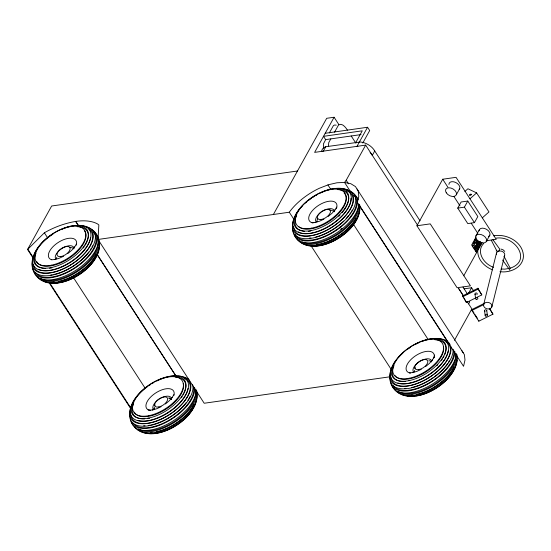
<?xml version="1.0" encoding="UTF-8"?>
<svg xmlns="http://www.w3.org/2000/svg" width="551" height="551" viewBox="0 0 551 551"><rect width="100%" height="100%" fill="white"/><g stroke="black" fill="none" stroke-linecap="round" stroke-linejoin="round"><path stroke-width="0.83" d="M390.459 376.719L204.201 403.249L98.002 239.465L98.849 224.973L97.692 224.03A59.184 29.396 -33 0 0 75.804 221.385L75.632 221.426C64.639 223.3 54.026 227.232 44.369 232.791L27.55 249.5L33.163 258.157M480.706 242.392C481.175 243.962 481.367 243.129 481.078 243.328M480.513 242.075L480.479 242.729L480.899 242.681M483.716 304.31L496.513 252.957M491.816 306.99A4.27 3.272 14 0 0 486.774 302.327A4.27 3.272 14 0 0 484.708 307.63A4.27 3.272 14 0 0 491.816 306.99L504.613 255.636M434.649 355.051L433.72 357.971L434.071 357.213L432.067 360.492M27.55 249.5L51.656 206.005L297.485 170.996M273.379 214.491L326.695 118.3L334.099 117.246L338.775 124.464M334.099 117.246L314.621 152.379L365.671 145.106L417.548 225.118M361.036 134.589L325.648 139.623L323.416 143.935L323.465 148.205M329.346 132.943L333.376 125.676L334.45 125.049L336.248 125.139M420.034 220.813L374.735 150.96A13.376 8.492 29 0 0 360.292 141.979L325.744 146.752L323.313 151.139L322.604 151.387M330.827 138.886L328.74 142.647L328.465 145.919M334.526 132.206L338.555 124.939C342.212 122.611 345.718 127.46 347.461 130.194M355.801 142.475L362.262 130.821L323.513 136.338L325.648 139.623M362.772 143.026L369.693 130.546L367.558 127.253L356.979 146.346L357.861 146.366M98.002 239.465L289.289 212.225A43.185 21.448 -33 0 1 319.552 188.18L328.465 184.723L336.957 182.774L344.547 182.436L346.193 180.239L365.671 145.106M374.735 150.96L372.304 155.348A13.376 8.492 29 0 0 370.114 152.413M416.921 225.772L430.248 223.871L470.437 285.852L457.11 287.746L416.921 225.772L442.715 179.233L456.042 177.332L496.231 239.313L486.237 240.739M456.345 194.71L459.727 188.607M457.736 208.106L461.118 201.997L467.785 201.053L477.827 216.543L474.445 222.645L467.785 223.596L457.736 208.106L464.397 207.155L467.785 201.053M471.374 194.51L470.141 194.689L469.81 195.288L470.003 194.475L470.781 194.083C472.111 194.296 470.292 195.819 471.229 194.296M475.837 236.042L479.225 229.939M475.995 237.178L471.642 245.023L476.574 252.627M478.234 241.944L475.169 247.468L473.591 247.695L472.365 245.794L476.167 238.934M472.365 245.794L473.936 245.567L477.001 240.043L475.423 240.264L474.81 239.313M476.14 242.323L477.159 240.484L478.392 242.385L477.373 244.224L476.14 242.323L473.605 242.688M474.108 248.825L476.877 243.831M478.461 240.98L477.276 243.115L479.735 246.917M480.031 241.951L480.231 241.586M481.099 243.397L480.878 243.205M463.735 275.796L482.111 242.64M486.485 241.193L489.867 235.091M468.371 293.621L471.628 287.753L473.757 291.038M454.465 340.284L471.87 308.891L467 301.383M74.357 247.413L76.369 244.134M171.919 397.87L173.93 394.592M334.698 210.337L336.709 207.059M483.62 243.549C475.837 251.504 483.626 264.136 493.593 267.297M496.162 251.07L496.692 250.264M74.729 246.903L71.664 250.34L67.863 253.522M335.07 209.828L332.005 213.265L328.203 216.447M172.291 397.361L169.226 400.797L165.424 403.979M432.439 359.982L429.374 363.419L425.572 366.608M464.892 191.438L467.916 188.759L476.608 192.891L488.971 211.949L482.318 217.852M469.962 198.794L476.608 192.891M469.666 195.075L470.898 194.902M477.194 297.189L481.801 294.902L477.944 288.249L462.578 295.887L466.435 302.533L475.658 297.953M462.702 296.782L478.068 289.144L477.944 288.249M484.412 303.319L471.773 309.6L471.897 310.488L478.826 321.178L492.952 314.16L489.598 308.278M471.897 310.488L483.799 304.579M63.585 256.243L59.115 258.302L54.769 259.569M323.926 219.16L319.456 221.226L315.103 222.494M161.14 406.693L156.67 408.759L152.324 410.027M421.288 369.322L416.818 371.381L412.472 372.648M509.854 268.275C532.466 261.181 515.405 235.339 496.265 238.128M325.744 146.752L325.035 147A13.376 8.492 29 0 0 321.653 150.94M493.689 235.835C506.638 233.238 523.546 242.185 523.45 256.649C522.562 267.765 509.937 273.193 499.991 271.657M509.021 268.42L504.833 269.15L501.093 268.984M325.207 133.287L367.558 127.253M474.625 240.849L477.159 240.484M475.417 242.895L473.839 243.122L473.226 242.171M464.025 288.834L471.628 287.753M312.024 222.721L315.757 222.356M51.684 259.796L55.417 259.431M409.386 372.875L413.119 372.51M152.971 409.882L149.238 410.254L150.099 410.233M75.763 221.392L78.586 225.724M148.143 409.916L150.244 410.254M500.859 249.038L503.146 249.851L504.75 251.414M329.312 209.662L333.079 210.937A10.049 4.993 -33 0 1 334.147 211.791M492.635 269.845C484.722 266.891 477.359 259.576 477.738 250.615M486.306 240.759L486.857 240.925A1.398 0.634 66.6 0 0 487.063 240.615M492.842 239.602L499.647 248.99L499.227 250.726L497.071 251.366L491.258 240.146M502.574 260.038L509.861 270.1M464.397 207.155L474.445 222.645M442.715 179.233L447.853 187.161M453.928 196.528L460.002 205.895M471.222 223.196L477.765 233.287M479.652 241.496L481.319 244.065M475.692 245.973L478.158 249.775M473.936 245.567L475.169 247.468M478.068 289.144L481.801 294.902M489.26 308.457L492.952 314.16M462.992 287.064L467.661 294.268M463.46 295.921L458.597 288.421L463.508 296.011M472.235 310.309L474.08 313.161M475.003 314.587L477.318 318.147M463.976 298.043L466.435 302.533M351.201 135.966L355.884 143.184M357.007 189.014L463.205 352.798M346.193 180.239L348.535 183.848M350.629 191.817L344.547 182.436L350.829 183.724L355.45 186.575L358.157 190.825L358.804 196.246L357.351 202.527L463.549 366.312L465.003 360.03L464.362 354.61L461.655 350.36M359.989 206.246L447.006 340.442M327.921 184.936L330.724 189.268M353.652 224.622L428.037 339.34M289.289 212.225L293.965 219.436M310.805 245.415L391.272 369.514M97.3 254.583L175.893 375.796M75.632 221.426L78.442 225.752M97.155 254.61L175.755 375.823M44.369 232.791L47.641 237.839M73.373 277.518L145.423 388.634M27.998 249.438L33.143 257.372M49.514 282.622L130.924 408.167M49.073 282.691L130.945 408.952M504.075 256.401L510.274 268.365M486.747 310.461L487.373 314.938M484.556 310.984L485.183 315.461M474.996 294.193L475.63 298.67M478.702 320.283L478.826 321.178M448.907 184.454A5.923 3.761 29 0 1 455.767 182.505A5.923 3.761 29 0 1 459.19 189.434M479.053 230.938A5.923 3.761 29 0 1 486.595 229.354A5.923 3.761 29 0 1 488.468 236.51M469.707 301.555A13.376 8.492 29 0 1 468.529 303.87M487.16 240.58A1.371 0.703 59.1 0 1 486.292 240.759M485.059 311.563A1.13 0.957 -8 0 1 484.646 310.337A1.13 0.957 -8 0 1 486.065 309.82A1.13 0.957 -8 0 1 486.726 310.957M316.122 221.922A10.696 5.31 -33 0 1 321.219 212.101M322.376 211.322A10.696 5.31 -33 0 1 334.388 211.288M313.133 222.983A16.041 7.969 -33 0 1 311.184 212.135A16.041 7.969 -33 0 1 328.988 201.246A16.041 7.969 -33 0 1 336.351 208.781M337.508 189.592A30.498 15.152 -33 0 1 346.916 205.468M346.593 206.129A30.498 15.152 -33 0 1 342.137 212.707M339.953 215.117A30.498 15.152 -33 0 1 338.775 216.288M310.619 231.062A30.498 15.152 -33 0 1 308.264 231.33M304.476 231.303A30.498 15.152 -33 0 1 301.59 230.773M300.949 230.573A30.498 15.152 -33 0 1 296.645 215.51M347.288 190.054A35.905 17.839 -33 0 1 334.195 228.81A35.905 17.839 -33 0 1 292.622 225.979M340.952 188.614A34.747 17.26 -33 0 1 349.348 210.806A34.747 17.26 -33 0 1 309.703 235.952A34.747 17.26 -33 0 1 294.399 218.141M344.106 193.029A28.404 14.112 -33 0 1 331.537 219.759A28.404 14.112 -33 0 1 298.428 226.371M325.875 190.77A33.143 16.461 -33 0 1 349.382 205.551A33.143 16.461 -33 0 1 305.598 233.679A33.143 16.461 -33 0 1 302.471 205.812M305.447 202.982A33.143 16.461 -33 0 1 306.735 201.873M308.739 200.261A33.143 16.461 -33 0 1 311.384 198.326M312.692 197.444A33.143 16.461 -33 0 1 314.029 196.583M315.379 195.763A33.143 16.461 -33 0 1 316.735 194.978M320.455 193.043A33.143 16.461 -33 0 1 325.042 191.08M350.939 198.429A32.302 16.048 -33 0 1 332.425 224.216A32.302 16.048 -33 0 1 300.412 232.832M299.654 232.543A32.302 16.048 -33 0 1 298.249 231.847M346.393 190.653A33.756 16.771 -33 0 1 333.727 226.103A33.756 16.771 -33 0 1 293.587 226.613M356.029 220.297A29.968 14.884 -33 0 1 321.963 245.161M318.815 245.636A29.968 14.884 -33 0 1 315.888 245.76M352.309 210.007A34.803 17.288 -33 0 1 351.531 211.384M350.656 212.769A34.803 17.288 -33 0 1 349.699 214.16M348.721 215.469A34.803 17.288 -33 0 1 346.076 218.575M343.7 221.006A34.803 17.288 -33 0 1 321.212 235.27M320.42 235.566A34.803 17.288 -33 0 1 315.695 237.026M310.964 237.956A34.803 17.288 -33 0 1 309.373 238.128M316.983 221.771A10.049 4.993 -33 0 1 317.796 218.533M353.825 195.247A35.395 17.584 -33 0 1 335.628 230.318A35.395 17.584 -33 0 1 295.116 234.299M351.118 192.141A36.566 18.162 -33 0 1 335.6 230.841A36.566 18.162 -33 0 1 293.056 230.38M358.818 203.994A36.69 18.224 -33 0 1 328.651 237.419A36.69 18.224 -33 0 1 294.565 235.187M355.987 196.218A36.69 18.224 -33 0 1 358.157 199.545M358.508 205.943A35.14 17.453 -33 0 1 336.441 234.395A35.14 17.453 -33 0 1 301.92 241.841M359.741 209.917A33.948 16.861 -33 0 1 336.523 238.569A33.948 16.861 -33 0 1 303.084 243.315M356.049 218.196A33.032 16.406 -33 0 1 316.522 244.754M359.755 205.303A35.354 17.556 -33 0 1 335.8 237.646A35.354 17.556 -33 0 1 299.386 240.904M359.624 204.462A36.276 18.018 -33 0 1 332.398 237.722A36.276 18.018 -33 0 1 296.679 238.321M358.853 213.568A32.123 15.958 -33 0 1 339.32 237.626A32.123 15.958 -33 0 1 309.414 245.574M341.944 228.238A35.512 17.639 -33 0 1 340.628 229.278M413.491 372.083A10.696 5.31 -33 0 1 420.95 360.774M421.563 360.457A10.696 5.31 -33 0 1 431.75 361.442M410.495 373.137A16.041 7.969 -33 0 1 415.254 355.987A16.041 7.969 -33 0 1 434.264 356.952M415.034 368.598A7.597 3.774 -33 0 1 415.11 367.448M434.87 339.747A30.498 15.152 -33 0 1 444.616 354.878M443.954 356.29A30.498 15.152 -33 0 1 443.224 357.633M442.384 359.004A30.498 15.152 -33 0 1 441.454 360.368M437.887 364.679A30.498 15.152 -33 0 1 436.736 365.864M405.626 381.485A30.498 15.152 -33 0 1 394.013 365.671M450.635 346.069A34.747 17.26 -33 0 1 417.307 383.427A34.747 17.26 -33 0 1 391.761 368.302M438.314 338.769A34.747 17.26 -33 0 1 450.098 344.637M443.348 346.359A28.404 14.112 -33 0 1 424.566 372.779A28.404 14.112 -33 0 1 394.847 375.389M422.403 341.241A33.143 16.461 -33 0 1 447.564 353.77A33.143 16.461 -33 0 1 406.741 383.565A33.143 16.461 -33 0 1 395.756 360.685M398.194 357.723A33.143 16.461 -33 0 1 402.815 353.136M408.105 348.935A33.143 16.461 -33 0 1 410.061 347.598M414.779 344.754A33.143 16.461 -33 0 1 419.352 342.495M448.17 351.021A32.302 16.048 -33 0 1 428.024 375.534A32.302 16.048 -33 0 1 397.774 382.986M446.014 341.84A33.756 16.771 -33 0 1 429.87 377.07A33.756 16.771 -33 0 1 391.017 377.573M453.08 371.105A29.968 14.884 -33 0 1 416.184 395.797M453.094 349.272A35.905 17.839 -33 0 1 419.614 385.266A35.905 17.839 -33 0 1 390.26 374.708M446.007 340.601A35.905 17.839 -33 0 1 447.653 341.283M449.299 360.85A34.803 17.288 -33 0 1 448.473 362.234M447.557 363.626A34.803 17.288 -33 0 1 434.25 376.863M433.589 377.345A34.803 17.288 -33 0 1 419.297 385.149M418.574 385.431A34.803 17.288 -33 0 1 411.528 387.546M405.956 388.345A34.803 17.288 -33 0 1 404.455 388.4M414.352 371.932A10.049 4.993 -33 0 1 414.455 370.403M428.885 360.691A10.049 4.993 -33 0 1 431.509 361.945M453.721 350.126A35.395 17.584 -33 0 1 429.732 382.518A35.395 17.584 -33 0 1 393.269 385.783M454.871 351.559A36.566 18.162 -33 0 1 423.602 386.217A36.566 18.162 -33 0 1 390.452 381.292M456.194 353.37A36.69 18.224 -33 0 1 426.626 387.277A36.69 18.224 -33 0 1 391.926 385.342M455.863 355.237A35.14 17.453 -33 0 1 433.802 384.55A35.14 17.453 -33 0 1 398.545 391.596M457.11 360.078A33.948 16.861 -33 0 1 435.159 387.959A33.948 16.861 -33 0 1 401.727 394.364M454.058 367.076A33.032 16.406 -33 0 1 416.501 394.488M413.036 395.012A33.032 16.406 -33 0 1 411.383 395.129M457.247 356.27A35.354 17.556 -33 0 1 433.823 387.408A35.354 17.556 -33 0 1 397.753 392.229M456.986 354.617A36.276 18.018 -33 0 1 430.455 387.498A36.276 18.018 -33 0 1 394.42 389.178M456.214 363.729A32.123 15.958 -33 0 1 436.178 388.104A32.123 15.958 -33 0 1 406.101 395.522M55.782 259.004A10.696 5.31 -33 0 1 62.635 248.04A10.696 5.31 -33 0 1 74.048 248.363M51.532 259.748A16.041 7.969 -33 0 1 59.322 241.779A16.041 7.969 -33 0 1 76.252 245.174M77.168 226.668A30.498 15.152 -33 0 1 86.576 242.543M86.252 243.205A30.498 15.152 -33 0 1 85.116 245.236M84.227 246.607A30.498 15.152 -33 0 1 83.249 247.971M51.897 267.855A30.498 15.152 -33 0 1 49.48 268.254M45.712 268.468A30.498 15.152 -33 0 1 35.967 253.336M86.225 226.971A35.905 17.839 -33 0 1 73.366 266.202A35.905 17.839 -33 0 1 32.557 261.629M80.611 225.69A34.747 17.26 -33 0 1 89.172 247.626A34.747 17.26 -33 0 1 49.962 272.945A34.747 17.26 -33 0 1 33.721 255.967M84.269 230.655A28.404 14.112 -33 0 1 68.751 258.522A28.404 14.112 -33 0 1 36.765 261.67M61.65 229.416A33.143 16.461 -33 0 1 90.343 239.21A33.143 16.461 -33 0 1 49.962 270.348A33.143 16.461 -33 0 1 38.053 247.606M38.508 247.02A33.143 16.461 -33 0 1 53.02 234.085M90.467 237.942A32.302 16.048 -33 0 1 69.123 263.192A32.302 16.048 -33 0 1 38.591 269.294M88.966 229.182A33.756 16.771 -33 0 1 68.441 266.243M67.752 266.629A33.756 16.771 -33 0 1 33.315 264.487M95.688 257.372A29.968 14.884 -33 0 1 56.973 282.821M92.651 245.732A34.803 17.288 -33 0 1 91.969 247.082M91.191 248.46A34.803 17.288 -33 0 1 90.316 249.851M88.856 251.924A34.803 17.288 -33 0 1 77.202 263.302M76.548 263.784A34.803 17.288 -33 0 1 60.872 272.346M60.08 272.642A34.803 17.288 -33 0 1 53.826 274.467M52.255 274.777A34.803 17.288 -33 0 1 50.623 275.032M56.643 258.853A10.049 4.993 -33 0 1 56.753 257.324M69.915 247.606A10.049 4.993 -33 0 1 73.806 248.866M93.484 232.322A35.395 17.584 -33 0 1 76.568 266.519A35.395 17.584 -33 0 1 35.56 272.704M91.59 229.588A36.566 18.162 -33 0 1 75.742 267.6A36.566 18.162 -33 0 1 32.833 268.95M94.379 232.253A36.69 18.224 -33 0 1 76.782 269.646A36.69 18.224 -33 0 1 34.224 272.263M97.961 240.511A35.14 17.453 -33 0 1 77.388 270.631A35.14 17.453 -33 0 1 40.843 278.517M99.022 243.838A33.948 16.861 -33 0 1 78.703 274.088A33.948 16.861 -33 0 1 42.744 280.39M96.356 253.997A33.032 16.406 -33 0 1 58.799 281.409M54.501 282.002A33.032 16.406 -33 0 1 52.882 282.071M99.228 241.607A35.354 17.556 -33 0 1 77.422 273.523A35.354 17.556 -33 0 1 40.044 279.15M99.077 240.105A36.276 18.018 -33 0 1 74.612 273.351A36.276 18.018 -33 0 1 37.144 276.76M96.508 235.38A36.276 18.018 -33 0 1 97.968 237.233M98.65 249.011A32.123 15.958 -33 0 1 79.647 274.26A32.123 15.958 -33 0 1 48.392 282.443M153.343 409.455A10.696 5.31 -33 0 1 160.196 398.49A10.696 5.31 -33 0 1 171.602 398.821M149.087 410.206A16.041 7.969 -33 0 1 156.877 392.236A16.041 7.969 -33 0 1 173.813 395.632M154.886 405.977A7.597 3.774 -33 0 1 154.962 404.82M175.521 377.153A30.498 15.152 -33 0 1 184.13 393.001M183.807 393.662A30.498 15.152 -33 0 1 183.077 395.012M182.236 396.376A30.498 15.152 -33 0 1 181.307 397.746M149.452 418.312A30.498 15.152 -33 0 1 147.833 418.595M144.727 418.905A30.498 15.152 -33 0 1 133.528 403.793M192.575 384.557A35.905 17.839 -33 0 1 161.243 421.894A35.905 17.839 -33 0 1 130.119 412.086M183.786 377.421A35.905 17.839 -33 0 1 188.965 379.522M178.166 376.14A34.747 17.26 -33 0 1 186.734 398.077A34.747 17.26 -33 0 1 147.523 423.395A34.747 17.26 -33 0 1 131.276 406.424M183.201 383.73A28.404 14.112 -33 0 1 163.778 410.536A28.404 14.112 -33 0 1 134.32 412.12M156.904 380.948A33.143 16.461 -33 0 1 186.968 392.271A33.143 16.461 -33 0 1 139.651 421.012A33.143 16.461 -33 0 1 147.331 386.768M148.605 385.858A33.143 16.461 -33 0 1 150.575 384.543M151.918 383.696A33.143 16.461 -33 0 1 153.274 382.897M188.022 388.393A32.302 16.048 -33 0 1 167.876 412.906A32.302 16.048 -33 0 1 137.626 420.365M184.399 378.482A33.756 16.771 -33 0 1 170.955 413.629A33.756 16.771 -33 0 1 130.869 414.944M193.249 407.83A29.968 14.884 -33 0 1 155.279 433.231M190.205 396.19A34.803 17.288 -33 0 1 187.877 400.302M186.41 402.375A34.803 17.288 -33 0 1 151.38 424.917M150.63 425.076A34.803 17.288 -33 0 1 148.178 425.482M145.051 425.758A34.803 17.288 -33 0 1 143.584 425.771M154.308 407.781A10.049 4.993 -33 0 0 154.204 409.303A10.056 4.993 -33 0 1 154.28 407.781M193.387 386.726A35.395 17.584 -33 0 1 170.245 419.497A35.395 17.584 -33 0 1 133.122 423.154M194.606 387.436A36.566 18.162 -33 0 1 165.272 422.72A36.566 18.162 -33 0 1 130.387 419.401M195.929 389.247A36.69 18.224 -33 0 1 167.683 424.036A36.69 18.224 -33 0 1 131.779 422.713M195.329 390.198A35.14 17.453 -33 0 1 175.583 420.661A35.14 17.453 -33 0 1 138.404 428.967M196.576 394.289A33.948 16.861 -33 0 1 177.498 423.719A33.948 16.861 -33 0 1 141.579 431.743M193.911 404.448A33.032 16.406 -33 0 1 156.353 431.86M152.055 432.452A33.032 16.406 -33 0 1 150.437 432.521M196.79 392.057A35.354 17.556 -33 0 1 174.984 423.974A35.354 17.556 -33 0 1 137.605 429.608M196.631 390.556A36.276 18.018 -33 0 1 172.174 423.809A36.276 18.018 -33 0 1 134.699 427.211M196.066 401.1A32.123 15.958 -33 0 1 176.031 425.475A32.123 15.958 -33 0 1 145.953 432.893M496.458 254.665A4.27 3.272 14 0 1 501.217 251.091A4.27 3.272 14 0 1 504.165 256.387M475.272 294.62A1.13 0.957 -8 0 1 475.32 293.263A1.13 0.957 -8 0 1 476.911 293.242A1.13 0.957 -8 0 1 476.863 294.599M475.513 249.148L476.216 250.76L477.008 249.327L476.105 248.267L475.513 249.148M478.757 242.874L478.929 243.625C477.393 243.335 478.42 245.05 479.26 244.169L479.535 246.021L480.575 244.148L479.349 242.357L478.757 242.874M475.072 248.611C476.829 257.737 479.163 243.831 475.072 248.611M478.089 248.411L477.676 247.991L478.406 246.917C474.514 248.081 479.342 242.344 477.304 246.228C479.115 245.725 479.556 247.048 478.11 248.363M479.15 243.081L479.763 244.313L480.004 243.886L479.15 243.081M476.436 239.292A5.923 3.761 29 0 0 485.948 242.02A5.923 3.761 29 0 0 481.099 234.54A5.923 3.761 29 0 0 476.436 239.292M446.289 192.809A5.923 3.761 29 0 0 455.808 195.536A5.923 3.761 29 0 0 450.959 188.056A5.923 3.761 29 0 0 446.289 192.809M485.686 316.033A1.13 0.957 -8 0 0 487.408 315.186A1.13 0.957 -8 0 0 485.748 314.38A1.13 0.957 -8 0 0 485.686 316.033M311.728 228.121A28.866 14.34 -33 0 0 345.876 195.199A28.866 14.34 -33 0 0 304.675 203.429A28.866 14.34 -33 0 0 311.728 228.121M311.57 230.504A31.152 15.476 -33 0 0 348.425 194.978A31.152 15.476 -33 0 0 303.966 203.863A31.152 15.476 -33 0 0 311.57 230.504M321.116 219.498A7.466 3.705 -33 0 0 330.469 211.198A7.466 3.705 -33 0 0 320.152 212.665A7.466 3.705 -33 0 0 321.116 219.498M409.09 378.275A28.866 14.34 -33 0 0 443.245 345.36A28.866 14.34 -33 0 0 402.044 353.59A28.866 14.34 -33 0 0 409.09 378.275M408.938 380.665A31.152 15.476 -33 0 0 445.793 345.133A31.152 15.476 -33 0 0 401.328 354.017A31.152 15.476 -33 0 0 408.938 380.665M418.478 369.652A7.466 3.705 -33 0 0 427.831 361.353A7.466 3.705 -33 0 0 417.513 362.82A7.466 3.705 -33 0 0 418.478 369.652M51.388 265.196A28.866 14.34 -33 0 0 85.536 232.281A28.866 14.34 -33 0 0 44.335 240.511A28.866 14.34 -33 0 0 51.388 265.196M51.229 267.579A31.152 15.476 -33 0 0 88.084 232.054A31.152 15.476 -33 0 0 43.625 240.939A31.152 15.476 -33 0 0 51.229 267.579M60.775 256.573A7.466 3.705 -33 0 0 70.129 248.274A7.466 3.705 -33 0 0 59.811 249.741A7.466 3.705 -33 0 0 60.775 256.573M148.942 415.654A28.866 14.34 -33 0 0 183.097 382.731A28.866 14.34 -33 0 0 141.896 390.962A28.866 14.34 -33 0 0 148.942 415.654M148.791 418.037A31.152 15.476 -33 0 0 185.646 382.511A31.152 15.476 -33 0 0 141.18 391.389A31.152 15.476 -33 0 0 148.791 418.037M171.354 399.31A10.049 4.993 -33 0 0 168.737 398.07A10.056 4.993 -33 0 1 171.354 399.317M158.33 407.031A7.466 3.705 -33 0 0 167.683 398.724A7.466 3.705 -33 0 0 157.366 400.198A7.466 3.705 -33 0 0 158.33 407.031M476.133 299.241A1.13 0.957 -8 0 0 477.848 298.387A1.13 0.957 -8 0 0 476.195 297.581A1.13 0.957 -8 0 0 476.133 299.241"/></g></svg>
